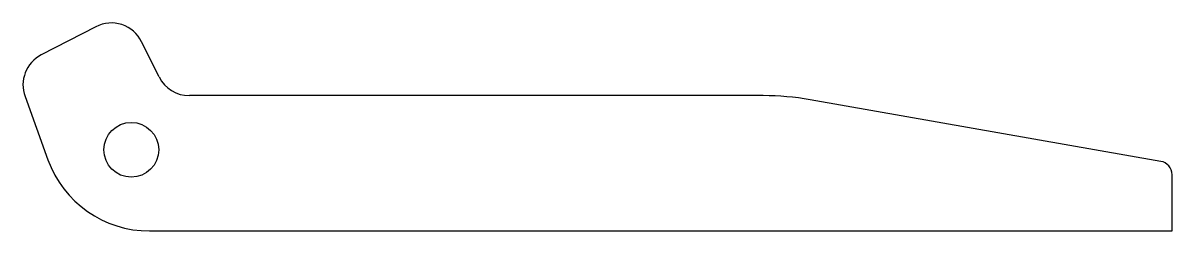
# Model space of a CAD drawing. Header units: millimetres. Extents: x -16 to 154, y -12 to 19.
import ezdxf

# ---------------------------------------------------------------- set-up
doc = ezdxf.new("R2010")
doc.units = ezdxf.units.MM

msp = doc.modelspace()

# ---------------------------------------------------------------- linework, layer by layer
at = {"color": 7, "linetype": 'Continuous', "lineweight": 25}
for p, q in [((-5.24, 18.18), (-13.32, 14.02)), ((4.12, 10.77), (1.53, 15.97)), ((-15.73, 7.86), (-12.33, -1.47)), ((93.52, 8), (8.59, 8)), ((152.35, -1.71), (100.43, 7.4)), ((154, -12), (154, -3.68)), ((2.7, -12), (154, -12))]:
    msp.add_line(p, q, dxfattribs=at)
msp.add_circle((0, 0), 4.05, dxfattribs=at)
for centre, radius, start, end in [((-2.95, 13.74), 5, 26.5111, 117.2553), ((-11.03, 9.57), 5, 117.2553, 200), ((8.59, 13), 5, 206.5111, 270), ((93.52, -32), 40, 80.0494, 90), ((2.7, 4), 16, 200, 270), ((152, -3.68), 2, 0, 80.0494)]:
    msp.add_arc(centre, radius, start, end, dxfattribs=at)

doc.saveas('drawing.dxf')
